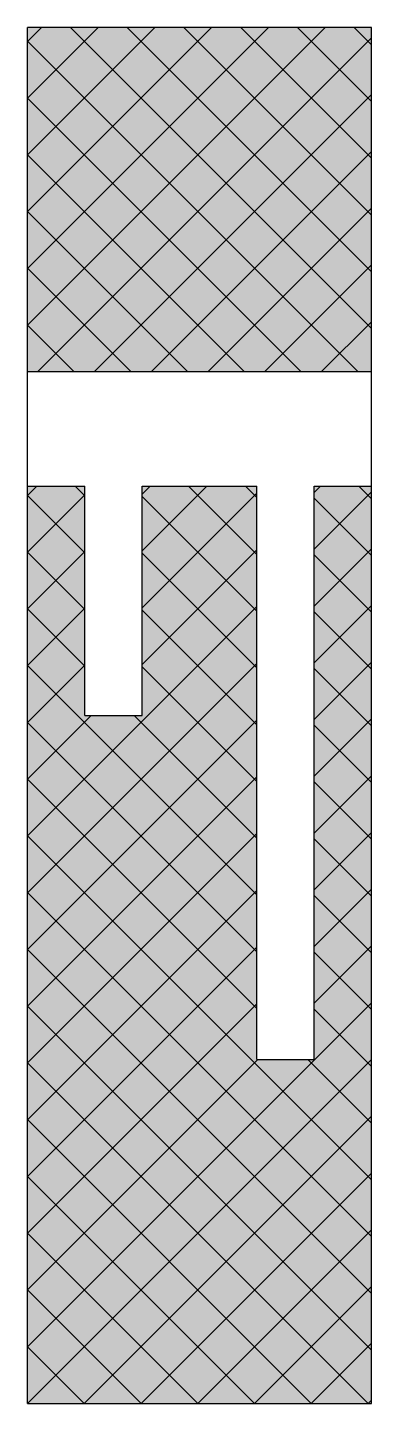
# Model space of a CAD drawing. Header units: metres. Extents: x 0 to 0.6, y 0 to 2.4.
import ezdxf

# ---------------------------------------------------------------- set-up
doc = ezdxf.new("R2010")
doc.units = ezdxf.units.M
doc.header["$LTSCALE"] = 0.2
pattern_1 = [(45, (0, 0), (-0.0494975, 0.0494975), []), (135, (0, 0), (-0.0494975, -0.0494975), [])]

msp = doc.modelspace()

# ---------------------------------------------------------------- hatches: boundary and pattern name
h = msp.add_hatch()
h.set_pattern_fill('L45L135', color=256, scale=0.07, style=0)
h.set_pattern_definition(pattern_1)
h.paths.add_polyline_path([(0.6, 1.8), (0.6, 2.4), (0, 2.4), (0, 1.8)])
h = msp.add_hatch(color=254)
h.dxf.hatch_style = 1
h.paths.add_polyline_path([(0.6, 2.4), (0, 2.4), (0, 1.8), (0.6, 1.8)])
h.paths.add_polyline_path([(0.4, 1.6), (0.2, 1.6), (0.2, 1.2), (0.1, 1.2), (0.1, 1.6), (0, 1.6), (0, 0), (0.6, 0), (0.6, 1.6), (0.5, 1.6), (0.5, 0.6), (0.4, 0.6)])
h = msp.add_hatch()
h.set_pattern_fill('L45L135', color=256, scale=0.07, style=0)
h.set_pattern_definition(pattern_1)
h.paths.add_polyline_path([(0.6, 0), (0.6, 1.6), (0.5, 1.6), (0.5, 0.6), (0.4, 0.6), (0.4, 1.6), (0.2, 1.6), (0.2, 1.2), (0.1, 1.2), (0.1, 1.6), (0, 1.6), (0, 0)])

# ---------------------------------------------------------------- linework, layer by layer
for p, q in [((0.6, 2.4), (0, 2.4)), ((0, 0), (0, 2.4)), ((0.6, 0), (0.6, 2.4)), ((0, 1.8), (0.6, 1.8)), ((0, 1.6), (0.1, 1.6)), ((0.1, 1.2), (0.1, 1.6)), ((0.2, 1.2), (0.2, 1.6)), ((0.2, 1.6), (0.4, 1.6)), ((0.4, 0.6), (0.4, 1.6)), ((0.5, 0.6), (0.5, 1.6)), ((0.5, 1.6), (0.6, 1.6)), ((0.1, 1.2), (0.2, 1.2)), ((0.4, 0.6), (0.5, 0.6)), ((0, 0), (0.6, 0))]:
    msp.add_line(p, q)

doc.saveas('drawing.dxf')
